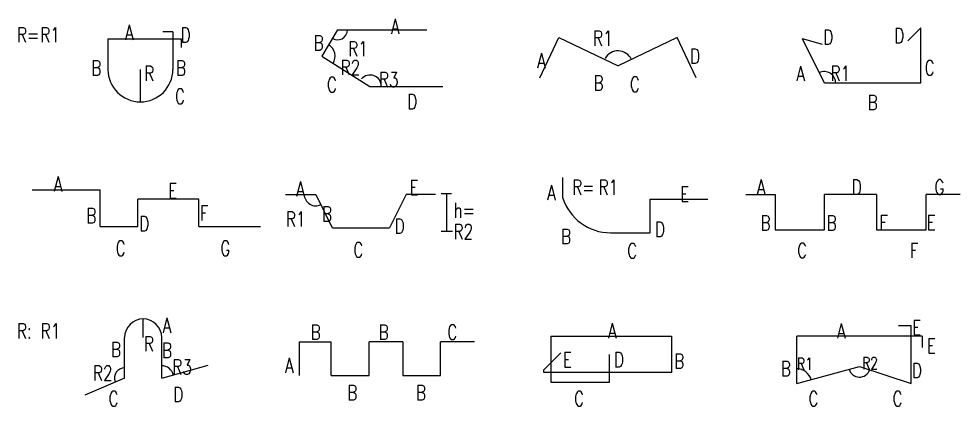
# Model space of a CAD drawing. Header units: millimetres. Extents: x -0.4 to 11.6, y -0.2 to 49.8.
# Drawn here: x 8.387 to 11.552, y 14.341 to 15.642 of the extents above; entities that cross this region are included whole.
import ezdxf
from ezdxf.enums import TextEntityAlignment as Align

# ---------------------------------------------------------------- set-up
doc = ezdxf.new("R2010")
doc.units = ezdxf.units.MM
doc.layers.add('SHOP', color=2, linetype='Continuous')
doc.layers.add('TEXTSHOP', color=3, linetype='Continuous')
doc.styles.add('ROMANS', font='romans.shx', dxfattribs={"width": 0.75, "bigfont": 'whgtxt.shx'})

# ---------------------------------------------------------------- blocks, each defined once
blk = doc.blocks.new('SSBAR_SHP_1130')
at = {"color": 40}
for p, q in [((0.0054, 0.0718), (0.0054, 0.1343)), ((0.0679, -0.0643), (0.224, -0.0208)), ((-0.057, -0.0643), (-0.191, -0.1217))]:
    blk.add_line(p, q, dxfattribs=at)
blk.add_arc((0.0054, 0.0718), 0.0624, 0, 180, dxfattribs=at)
at = {"color": 7}
for centre, radius, start, end in [((-0.057, -0.0643), 0.0339, 90, 200.6863), ((0.0679, -0.0643), 0.041, 14.247, 90.7758)]:
    blk.add_arc(centre, radius, start, end, dxfattribs=at)
at = {"layer": 'SHOP', "color": 2}
for p, q in [((-0.057, -0.0643), (-0.057, 0.0718)), ((0.0679, -0.0643), (0.0679, 0.0718))]:
    blk.add_line(p, q, dxfattribs=at)
at = {"layer": 'TEXTSHOP', "color": 4, "style": 'ROMANS', "width": 0.75}
for s, p in [('R:', (-0.419, 0.0685)), ('R', (0.0083, 0.0257))]:
    blk.add_text(s, height=0.05, dxfattribs=at).set_placement(p)
for tag, p in [('A', (0.0707, 0.0876)), ('R1', (-0.339, 0.0685)), ('B', (0.0685, 0.0036)), ('R3', (0.1033, -0.0522)), ('D', (0.1065, -0.1448)), ('C', (-0.1111, -0.1588))]:
    blk.add_attdef(tag, p, '', height=0.05, dxfattribs=at)
for tag, p in [('B', (-0.0693, 0.0066)), ('R2', (-0.0976, -0.0727))]:
    blk.add_attdef(tag, text='', height=0.05, dxfattribs=at).set_placement(p, align=Align.RIGHT)
blk = doc.blocks.new('SSBAR_SHP_1131')
at = {"color": 2}
for p, q in [((-0.1394, -0.0551), (-0.1394, 0.0681)), ((-0.0124, -0.0551), (-0.0124, 0.0368)), ((0.1926, -0.0551), (0.1926, 0.0368))]:
    blk.add_line(p, q, dxfattribs=at)
at = {"layer": 'SHOP', "color": 2}
for p, q in [((-0.3681, 0.0681), (-0.1394, 0.0681)), ((0.1926, 0.0368), (-0.0124, 0.0368)), ((-0.1394, -0.0551), (-0.0124, -0.0551)), ((0.1926, -0.0551), (0.3994, -0.0551))]:
    blk.add_line(p, q, dxfattribs=at)
at = {"layer": 'TEXTSHOP', "color": 4, "style": 'ROMANS', "width": 0.75}
for tag, p in [('A', (-0.2808, 0.0622)), ('E', (0.1047, 0.0398)), ('C', (-0.0704, -0.1536)), ('G', (0.2817, -0.1536))]:
    blk.add_attdef(tag, text='', height=0.05, dxfattribs=at).set_placement(p, align=Align.CENTER)
blk.add_attdef('B', text='', height=0.05, dxfattribs=at).set_placement((-0.1517, -0.0439), align=Align.RIGHT)
for tag, p in [('F', (0.1958, -0.0352)), ('D', (-0.0082, -0.0708))]:
    blk.add_attdef(tag, p, '', height=0.05, dxfattribs=at)
blk = doc.blocks.new('SSBAR_SHP_1132')
at = {"color": 40}
blk.add_line((-0.0038, -0.1365), (-0.0038, -0.0274), dxfattribs=at)
blk.add_arc((-0.0038, -0.0274), 0.1091, 180, 0, dxfattribs=at)
at = {"layer": 'SHOP', "color": 2}
for p, q in [((0.1054, 0.0985), (0.0716, 0.0985)), ((0.1054, 0.0985), (0.1054, -0.0274)), ((-0.1129, 0.0755), (-0.1129, -0.0274)), ((-0.1129, 0.0755), (0.1334, 0.0755)), ((0.1334, 0.0755), (0.1334, 0.0463))]:
    blk.add_line(p, q, dxfattribs=at)
at = {"layer": 'TEXTSHOP', "color": 4, "style": 'ROMANS', "width": 0.75}
for s, p in [('R=', (-0.419, 0.0636)), ('R', (0.0091, -0.0659))]:
    blk.add_text(s, height=0.05, dxfattribs=at).set_placement(p)
for tag, p in [('R1', (-0.3403, 0.0636)), ('D', (0.1311, 0.063)), ('B', (0.1157, -0.0476)), ('C', (0.1123, -0.1431))]:
    blk.add_attdef(tag, p, '', height=0.05, dxfattribs=at)
blk.add_attdef('A', text='', height=0.05, dxfattribs=at).set_placement((-0.0413, 0.0719), align=Align.CENTER)
blk.add_attdef('B', text='', height=0.05, dxfattribs=at).set_placement((-0.1351, -0.0476), align=Align.RIGHT)
blk = doc.blocks.new('SSBAR_SHP_1230')
at = {"color": 2}
for p, q in [((-0.2696, 0.0567), (-0.2696, -0.0558)), ((-0.1622, -0.0558), (-0.1622, 0.0567)), ((-0.0352, -0.0558), (-0.0352, 0.0567)), ((0.0785, 0.0567), (0.0785, -0.0558)), ((0.2056, -0.0558), (0.2056, 0.0567))]:
    blk.add_line(p, q, dxfattribs=at)
at = {"layer": 'SHOP', "color": 2}
for p, q in [((-0.2696, 0.0567), (-0.1622, 0.0567)), ((0.0785, 0.0567), (-0.0352, 0.0567)), ((0.3193, 0.0567), (0.2056, 0.0567)), ((-0.1622, -0.0558), (-0.0352, -0.0558)), ((0.0785, -0.0558), (0.2056, -0.0558))]:
    blk.add_line(p, q, dxfattribs=at)
at = {"layer": 'TEXTSHOP', "color": 4, "style": 'ROMANS', "width": 0.75}
for tag, p in [('B', (-0.2145, 0.0646)), ('B', (0.0138, 0.0646)), ('C', (0.2447, 0.0646)), ('B', (-0.0916, -0.1386)), ('B', (0.1393, -0.1386))]:
    blk.add_attdef(tag, text='', height=0.05, dxfattribs=at).set_placement(p, align=Align.CENTER)
blk.add_attdef('A', text='', height=0.05, dxfattribs=at).set_placement((-0.2887, -0.0467), align=Align.RIGHT)
blk = doc.blocks.new('SSBAR_SHP_1231')
at = {"color": 0}
for p, q in [((0.2073, 0.0557), (0.2422, 0.0557)), ((0.2262, -0.0703), (0.2262, 0.056)), ((0.2073, -0.0713), (0.2451, -0.0713))]:
    blk.add_line(p, q, dxfattribs=at)
blk.add_arc((-0.2145, 0.0528), 0.0386, 180, 297.2703, dxfattribs=at)
at = {"layer": 'SHOP', "color": 2}
for p, q in [((-0.316, 0.0528), (-0.2145, 0.0528)), ((-0.2145, 0.0528), (-0.1588, -0.0598)), ((0.0894, 0.0528), (0.0336, -0.0598)), ((0.1883, 0.0528), (0.0894, 0.0528)), ((-0.1583, -0.0598), (0.0336, -0.0598))]:
    blk.add_line(p, q, dxfattribs=at)
at = {"layer": 'TEXTSHOP', "color": 4, "style": 'ROMANS', "width": 0.75}
blk.add_text('h=', height=0.05, dxfattribs=at).set_placement((0.2488, -0.0261))
for tag, p in [('A', (-0.2657, 0.046)), ('E', (0.1161, 0.0509)), ('C', (-0.0712, -0.1585))]:
    blk.add_attdef(tag, text='', height=0.05, dxfattribs=at).set_placement(p, align=Align.CENTER)
for tag, p in [('B', (-0.1933, -0.0382)), ('D', (0.051, -0.0792)), ('R2', (0.2488, -0.0978))]:
    blk.add_attdef(tag, p, '', height=0.05, dxfattribs=at)
blk.add_attdef('R1', text='', height=0.05, dxfattribs=at).set_placement((-0.2485, -0.0553), align=Align.RIGHT)
blk = doc.blocks.new('SSBAR_SHP_1232')
at = {"color": 2}
for p, q in [((-0.1412, 0.1056), (-0.1938, 0.0166)), ((-0.1938, 0.0166), (-0.0319, -0.0848)), ((-0.0319, -0.0848), (0.213, -0.0848))]:
    blk.add_line(p, q, dxfattribs=at)
at = {"color": 0}
for centre, radius, start, end in [((-0.1412, 0.1056), 0.0335, 234.588, 359.9203), ((-0.1938, 0.0166), 0.0448, 327.4387, 60.6604), ((-0.0319, -0.0848), 0.0385, 359.6098, 138.9728)]:
    blk.add_arc(centre, radius, start, end, dxfattribs=at)
at = {"layer": 'SHOP', "color": 2}
blk.add_line((-0.1412, 0.1056), (0.1594, 0.1056), dxfattribs=at)
at = {"layer": 'TEXTSHOP', "color": 4, "style": 'ROMANS', "width": 0.75}
blk.add_attdef('A', text='', height=0.05, dxfattribs=at).set_placement((0.0527, 0.0924), align=Align.CENTER)
for tag, p in [('B', (-0.1877, 0.0366)), ('C', (-0.1431, -0.1038))]:
    blk.add_attdef(tag, text='', height=0.05, dxfattribs=at).set_placement(p, align=Align.RIGHT)
for tag, p in [('R1', (-0.1055, 0.0165)), ('R2', (-0.1308, -0.0461)), ('R3', (-0.0018, -0.0867)), ('D', (0.0928, -0.1607))]:
    blk.add_attdef(tag, p, '', height=0.05, dxfattribs=at)
blk = doc.blocks.new('SSBAR_SHP_1330')
at = {"color": 2}
for p, q in [((-0.2237, 0.0764), (0.182, 0.0764)), ((0.182, 0.0764), (0.182, -0.0458)), ((-0.2477, -0.0373), (-0.1906, 0.02)), ((-0.0262, -0.0785), (-0.0262, 0.0144)), ((-0.2477, -0.0458), (-0.2477, -0.0373)), ((0.182, -0.0458), (-0.2477, -0.0458))]:
    blk.add_line(p, q, dxfattribs=at)
at = {"layer": 'SHOP', "color": 2}
for p, q in [((-0.2237, 0.0764), (-0.2237, -0.0785)), ((-0.2237, -0.0785), (-0.0262, -0.0785))]:
    blk.add_line(p, q, dxfattribs=at)
at = {"layer": 'TEXTSHOP', "color": 4, "style": 'ROMANS', "width": 0.75}
for tag, p in [('A', (-0.0173, 0.07)), ('C', (-0.1291, -0.1587))]:
    blk.add_attdef(tag, text='', height=0.05, dxfattribs=at).set_placement(p, align=Align.CENTER)
for tag, p in [('E', (-0.1835, -0.0279)), ('D', (-0.0118, -0.0275)), ('B', (0.1907, -0.0329))]:
    blk.add_attdef(tag, p, '', height=0.05, dxfattribs=at)
blk = doc.blocks.new('SSBAR_SHP_1331')
at = {"color": 2}
for p, q in [((-0.1839, 0.04), (-0.1839, 0.1094)), ((0.1105, -0.0765), (0.1105, 0.0371)), ((0.1105, 0.0371), (0.3041, 0.0371)), ((-0.0235, -0.0765), (0.1105, -0.0765))]:
    blk.add_line(p, q, dxfattribs=at)
blk.add_arc((-0.0225, 0.0936), 0.1701, 198.355, 269.656, dxfattribs=at)
at = {"layer": 'TEXTSHOP', "color": 4, "style": 'ROMANS', "width": 0.75}
blk.add_text('R=', height=0.05, dxfattribs=at).set_placement((-0.0769, 0.0516), align=Align.RIGHT)
for tag, p in [('R1', (-0.0634, 0.0516)), ('E', (0.211, 0.0287)), ('D', (0.1262, -0.0897))]:
    blk.add_attdef(tag, p, '', height=0.05, dxfattribs=at)
for tag, p in [('A', (-0.2077, 0.0334)), ('B', (-0.1558, -0.1139))]:
    blk.add_attdef(tag, text='', height=0.05, dxfattribs=at).set_placement(p, align=Align.RIGHT)
blk.add_attdef('C', text='', height=0.05, dxfattribs=at).set_placement((0.0497, -0.1619), align=Align.CENTER)
blk = doc.blocks.new('SSBAR_SHP_1332')
at = {"color": 2}
for p, q in [((-0.2612, -0.0562), (-0.1967, 0.0793)), ((0.2652, -0.0562), (0.2006, 0.0793))]:
    blk.add_line(p, q, dxfattribs=at)
at = {"color": 7}
blk.add_arc((0.002, -0.0153), 0.0501, 25.1311, 150.7258, dxfattribs=at)
at = {"layer": 'SHOP', "color": 2}
for p in [(-0.1967, 0.0793), (0.2006, 0.0793)]:
    blk.add_line(p, (0.002, -0.0153), dxfattribs=at)
at = {"layer": 'TEXTSHOP', "color": 4, "style": 'ROMANS', "width": 0.75}
for tag, p in [('R1', (-0.082, 0.0523)), ('D', (0.2441, -0.008)), ('C', (0.0417, -0.1024))]:
    blk.add_attdef(tag, p, '', height=0.05, dxfattribs=at)
for tag, p in [('A', (-0.2413, -0.0233)), ('B', (-0.0467, -0.0982))]:
    blk.add_attdef(tag, text='', height=0.05, dxfattribs=at).set_placement(p, align=Align.RIGHT)
blk = doc.blocks.new('SSBAR_SHP_1430')
at = {"color": 2}
for p, q in [((0.1455, 0.112), (0.1877, 0.112)), ((0.225, 0.0768), (0.225, 0.0381))]:
    blk.add_line(p, q, dxfattribs=at)
at = {"color": 40}
for p, q in [((-0.1964, -0.0827), (0.014, -0.0252)), ((0.014, -0.0252), (0.1877, -0.0827))]:
    blk.add_line(p, q, dxfattribs=at)
at = {"color": 7}
for centre, radius, start, end in [((-0.1964, -0.0827), 0.0493, 13.8201, 91.6962), ((0.014, -0.0252), 0.0361, 195.9265, 340.8483)]:
    blk.add_arc(centre, radius, start, end, dxfattribs=at)
at = {"layer": 'SHOP', "color": 2}
for p, q in [((0.1877, -0.0827), (0.1877, 0.112)), ((-0.1964, -0.0827), (-0.1964, 0.0768)), ((0.225, 0.0768), (-0.1964, 0.0768))]:
    blk.add_line(p, q, dxfattribs=at)
at = {"layer": 'TEXTSHOP', "color": 4, "style": 'ROMANS', "width": 0.75}
for tag, p, height in [('E', (0.191, 0.0806), 0.05), ('E', (0.2401, 0.0187), 0.05), ('R1', (-0.1959, -0.0368), 0.04), ('R2', (0.023, -0.0343), 0.04), ('D', (0.1898, -0.0641), 0.05), ('C', (0.1249, -0.1589), 0.05)]:
    blk.add_attdef(tag, p, '', height=height, dxfattribs=at)
blk.add_attdef('A', text='', height=0.05, dxfattribs=at).set_placement((-0.0473, 0.0691), align=Align.CENTER)
for tag, p in [('B', (-0.2168, -0.0579)), ('C', (-0.124, -0.1589))]:
    blk.add_attdef(tag, text='', height=0.05, dxfattribs=at).set_placement(p, align=Align.RIGHT)
blk = doc.blocks.new('SSBAR_SHP_1431')
at = {"color": 2}
for p, q in [((-0.2699, 0.0524), (-0.2699, -0.0668)), ((-0.1039, -0.0668), (-0.1039, 0.0524)), ((0.0714, 0.0524), (0.0714, -0.0668)), ((0.2375, -0.0668), (0.2375, 0.0524)), ((-0.2699, -0.0668), (-0.1039, -0.0668)), ((0.0714, -0.0668), (0.2375, -0.0668))]:
    blk.add_line(p, q, dxfattribs=at)
at = {"layer": 'SHOP', "color": 2}
for p, q in [((-0.3688, 0.0524), (-0.2699, 0.0524)), ((0.0714, 0.0524), (-0.1039, 0.0524)), ((0.3524, 0.0524), (0.2375, 0.0524))]:
    blk.add_line(p, q, dxfattribs=at)
at = {"layer": 'TEXTSHOP', "color": 4, "style": 'ROMANS', "width": 0.75}
for tag, p in [('A', (-0.3317, 0.0521)), ('B', (-0.0967, -0.0683)), ('E', (0.0804, -0.0668)), ('E', (0.2396, -0.0668))]:
    blk.add_attdef(tag, p, '', height=0.05, dxfattribs=at)
for tag, p in [('D', (0.0046, 0.0521)), ('G', (0.2826, 0.0521)), ('C', (-0.179, -0.1608)), ('F', (0.1974, -0.1608))]:
    blk.add_attdef(tag, text='', height=0.05, dxfattribs=at).set_placement(p, align=Align.CENTER)
blk.add_attdef('B', text='', height=0.05, dxfattribs=at).set_placement((-0.2854, -0.0683), align=Align.RIGHT)
blk = doc.blocks.new('SSBAR_SHP_1432')
at = {"color": 2}
for p, q in [((0.2206, 0.1122), (0.1763, 0.0681)), ((0.2206, -0.0729), (0.2206, 0.1122)), ((-0.1792, 0.0759), (-0.1121, 0.0571))]:
    blk.add_line(p, q, dxfattribs=at)
at = {"color": 0}
blk.add_arc((-0.1043, -0.0729), 0.0382, 359.8058, 117.044, dxfattribs=at)
at = {"layer": 'SHOP', "color": 2}
for p, q in [((-0.1792, 0.0759), (-0.1048, -0.0729)), ((-0.1043, -0.0729), (0.2206, -0.0729))]:
    blk.add_line(p, q, dxfattribs=at)
at = {"layer": 'TEXTSHOP', "color": 4, "style": 'ROMANS', "width": 0.75}
for tag, p in [('D', (-0.1083, 0.0558)), ('C', (0.2327, -0.0473)), ('R1', (-0.0836, -0.0657))]:
    blk.add_attdef(tag, p, '', height=0.05, dxfattribs=at)
for tag, p in [('D', (0.1643, 0.0607)), ('A', (-0.1696, -0.0664))]:
    blk.add_attdef(tag, text='', height=0.05, dxfattribs=at).set_placement(p, align=Align.RIGHT)
blk.add_attdef('B', text='', height=0.05, dxfattribs=at).set_placement((0.0578, -0.1636), align=Align.CENTER)

msp = doc.modelspace()

# ---------------------------------------------------------------- block references
for name, p, values in [('SSBAR_SHP_1232', (9.6, 15.5), {'B': 'B', 'A': 'A', 'R1': 'R1', 'C': 'C', 'D': 'D', 'R3': 'R3', 'R2': 'R2'}), ('SSBAR_SHP_1332', (10.4, 15.5), {'R1': 'R1', 'A': 'A', 'D': 'D', 'B': 'B', 'C': 'C'}), ('SSBAR_SHP_1131', (8.8, 15), {'A': 'A', 'C': 'C', 'B': 'B', 'D': 'D', 'E': 'E', 'G': 'G', 'F': 'F'}), ('SSBAR_SHP_1231', (9.6, 15), {'A': 'A', 'C': 'C', 'B': 'B', 'D': 'D', 'R1': 'R1', 'E': 'E', 'R2': 'R2'}), ('SSBAR_SHP_1331', (10.4, 15), {'D': 'D', 'R1': 'R1', 'A': 'A', 'B': 'B', 'C': 'C', 'E': 'E'}), ('SSBAR_SHP_1330', (10.4, 14.5), {'B': 'B', 'A': 'A', 'D': 'D', 'E': 'E', 'C': 'C'})]:
    msp.add_blockref(name, p).add_auto_attribs(values)
ref = msp.add_blockref('SSBAR_SHP_1132', (8.8, 15.5))
ref.add_attrib('C', 'C', (8.9123, 15.3569), dxfattribs={"layer": 'TEXTSHOP', "color": 4, "height": 0.05, "style": 'ROMANS', "width": 0.75})
ref.add_attrib('D', 'D', (8.9311, 15.563), dxfattribs={"layer": 'TEXTSHOP', "color": 4, "height": 0.05, "style": 'ROMANS', "width": 0.75})
ref.add_attrib('B', 'B', dxfattribs={"layer": 'TEXTSHOP', "color": 4, "height": 0.05, "style": 'ROMANS', "width": 0.75}).set_placement((8.6649, 15.4524), align=Align.RIGHT)
ref.add_attrib('R1', 'R1', (8.4597, 15.5636), dxfattribs={"layer": 'TEXTSHOP', "color": 4, "height": 0.05, "style": 'ROMANS', "width": 0.75})
ref.add_attrib('A', 'A', dxfattribs={"layer": 'TEXTSHOP', "color": 4, "height": 0.05, "style": 'ROMANS', "width": 0.75}).set_placement((8.7587, 15.5719), align=Align.CENTER)
ref.add_attrib('B', 'B', (8.9157, 15.4524), dxfattribs={"layer": 'TEXTSHOP', "color": 4, "height": 0.05, "style": 'ROMANS', "width": 0.75})
ref = msp.add_blockref('SSBAR_SHP_1432', (11.2, 15.5))
ref.add_attrib('A', 'A', dxfattribs={"layer": 'TEXTSHOP', "color": 4, "height": 0.05, "style": 'ROMANS', "width": 0.75}).set_placement((11.0304, 15.4336), align=Align.RIGHT)
ref.add_attrib('B', 'B', dxfattribs={"layer": 'TEXTSHOP', "color": 4, "height": 0.05, "style": 'ROMANS', "width": 0.75}).set_placement((11.2578, 15.3364), align=Align.CENTER)
ref.add_attrib('R1', 'R1', (11.1164, 15.4343), dxfattribs={"layer": 'TEXTSHOP', "color": 4, "height": 0.05, "style": 'ROMANS', "width": 0.75})
ref.add_attrib('C', 'C', (11.4327, 15.4527), dxfattribs={"layer": 'TEXTSHOP', "color": 4, "height": 0.05, "style": 'ROMANS', "width": 0.75})
ref.add_attrib('D', 'D', (11.0917, 15.5558), dxfattribs={"layer": 'TEXTSHOP', "color": 4, "height": 0.05, "style": 'ROMANS', "width": 0.75})
ref.add_attrib('D', 'D', dxfattribs={"layer": 'TEXTSHOP', "color": 4, "height": 0.05, "style": 'ROMANS', "width": 0.75}).set_placement((11.3643, 15.5607), align=Align.RIGHT)
ref = msp.add_blockref('SSBAR_SHP_1431', (11.2, 15))
ref.add_attrib('A', 'A', (10.8683, 15.0521), dxfattribs={"layer": 'TEXTSHOP', "color": 4, "height": 0.05, "style": 'ROMANS', "width": 0.75})
ref.add_attrib('B', 'B', dxfattribs={"layer": 'TEXTSHOP', "color": 4, "height": 0.05, "style": 'ROMANS', "width": 0.75}).set_placement((10.9146, 14.9317), align=Align.RIGHT)
ref.add_attrib('C', 'C', dxfattribs={"layer": 'TEXTSHOP', "color": 4, "height": 0.05, "style": 'ROMANS', "width": 0.75}).set_placement((11.021, 14.8392), align=Align.CENTER)
ref.add_attrib('D', 'D', dxfattribs={"layer": 'TEXTSHOP', "color": 4, "height": 0.05, "style": 'ROMANS', "width": 0.75}).set_placement((11.2046, 15.0521), align=Align.CENTER)
ref.add_attrib('E', 'E', (11.2804, 14.9332), dxfattribs={"layer": 'TEXTSHOP', "color": 4, "height": 0.05, "style": 'ROMANS', "width": 0.75})
ref.add_attrib('E', 'E', (11.4396, 14.9332), dxfattribs={"layer": 'TEXTSHOP', "color": 4, "height": 0.05, "style": 'ROMANS', "width": 0.75})
ref.add_attrib('G', 'G', dxfattribs={"layer": 'TEXTSHOP', "color": 4, "height": 0.05, "style": 'ROMANS', "width": 0.75}).set_placement((11.4826, 15.0521), align=Align.CENTER)
ref.add_attrib('F', 'F', dxfattribs={"layer": 'TEXTSHOP', "color": 4, "height": 0.05, "style": 'ROMANS', "width": 0.75}).set_placement((11.3974, 14.8392), align=Align.CENTER)
ref.add_attrib('B', 'B', (11.1033, 14.9317), dxfattribs={"layer": 'TEXTSHOP', "color": 4, "height": 0.05, "style": 'ROMANS', "width": 0.75})
ref = msp.add_blockref('SSBAR_SHP_1130', (8.8, 14.5))
ref.add_attrib('B', 'B', dxfattribs={"layer": 'TEXTSHOP', "color": 4, "height": 0.05, "style": 'ROMANS', "width": 0.75}).set_placement((8.7307, 14.5066), align=Align.RIGHT)
ref.add_attrib('B', 'B', (8.8685, 14.5036), dxfattribs={"layer": 'TEXTSHOP', "color": 4, "height": 0.05, "style": 'ROMANS', "width": 0.75})
ref.add_attrib('A', 'A', (8.8707, 14.5876), dxfattribs={"layer": 'TEXTSHOP', "color": 4, "height": 0.05, "style": 'ROMANS', "width": 0.75})
ref.add_attrib('R1', 'R1', (8.461, 14.5685), dxfattribs={"layer": 'TEXTSHOP', "color": 4, "height": 0.05, "style": 'ROMANS', "width": 0.75})
ref.add_attrib('C', 'C', (8.6889, 14.3412), dxfattribs={"layer": 'TEXTSHOP', "color": 4, "height": 0.05, "style": 'ROMANS', "width": 0.75})
ref.add_attrib('D', 'D', (8.9065, 14.3552), dxfattribs={"layer": 'TEXTSHOP', "color": 4, "height": 0.05, "style": 'ROMANS', "width": 0.75})
ref.add_attrib('R2', 'R2', dxfattribs={"layer": 'TEXTSHOP', "color": 4, "height": 0.05, "style": 'ROMANS', "width": 0.75}).set_placement((8.7024, 14.4273), align=Align.RIGHT)
ref.add_attrib('R3', 'R3', (8.9033, 14.4478), dxfattribs={"layer": 'TEXTSHOP', "color": 4, "height": 0.05, "style": 'ROMANS', "width": 0.75})
ref = msp.add_blockref('SSBAR_SHP_1430', (11.2, 14.5))
ref.add_attrib('E', 'E', (11.391, 14.5806), dxfattribs={"layer": 'TEXTSHOP', "color": 4, "height": 0.05, "style": 'ROMANS', "width": 0.75})
ref.add_attrib('D', 'D', (11.3898, 14.4359), dxfattribs={"layer": 'TEXTSHOP', "color": 4, "height": 0.05, "style": 'ROMANS', "width": 0.75})
ref.add_attrib('R1', 'R1', (11.0041, 14.4632), dxfattribs={"layer": 'TEXTSHOP', "color": 4, "height": 0.04, "style": 'ROMANS', "width": 0.75})
ref.add_attrib('R2', 'R2', (11.223, 14.4657), dxfattribs={"layer": 'TEXTSHOP', "color": 4, "height": 0.04, "style": 'ROMANS', "width": 0.75})
ref.add_attrib('B', 'B', dxfattribs={"layer": 'TEXTSHOP', "color": 4, "height": 0.05, "style": 'ROMANS', "width": 0.75}).set_placement((10.9832, 14.4421), align=Align.RIGHT)
ref.add_attrib('E', 'E', (11.4401, 14.5187), dxfattribs={"layer": 'TEXTSHOP', "color": 4, "height": 0.05, "style": 'ROMANS', "width": 0.75})
ref.add_attrib('C', 'C', dxfattribs={"layer": 'TEXTSHOP', "color": 4, "height": 0.05, "style": 'ROMANS', "width": 0.75}).set_placement((11.076, 14.3411), align=Align.RIGHT)
ref.add_attrib('A', 'A', dxfattribs={"layer": 'TEXTSHOP', "color": 4, "height": 0.05, "style": 'ROMANS', "width": 0.75}).set_placement((11.1527, 14.5691), align=Align.CENTER)
ref.add_attrib('C', 'C', (11.3249, 14.3411), dxfattribs={"layer": 'TEXTSHOP', "color": 4, "height": 0.05, "style": 'ROMANS', "width": 0.75})
ref = msp.add_blockref('SSBAR_SHP_1230', (9.6, 14.5))
ref.add_attrib('A', 'A', dxfattribs={"layer": 'TEXTSHOP', "color": 4, "height": 0.05, "style": 'ROMANS', "width": 0.75}).set_placement((9.3113, 14.4533), align=Align.RIGHT)
ref.add_attrib('B', 'B', dxfattribs={"layer": 'TEXTSHOP', "color": 4, "height": 0.05, "style": 'ROMANS', "width": 0.75}).set_placement((9.3855, 14.5646), align=Align.CENTER)
ref.add_attrib('B', 'B', dxfattribs={"layer": 'TEXTSHOP', "color": 4, "height": 0.05, "style": 'ROMANS', "width": 0.75}).set_placement((9.6138, 14.5646), align=Align.CENTER)
ref.add_attrib('C', 'C', dxfattribs={"layer": 'TEXTSHOP', "color": 4, "height": 0.05, "style": 'ROMANS', "width": 0.75}).set_placement((9.8447, 14.5646), align=Align.CENTER)
ref.add_attrib('B', 'B', dxfattribs={"layer": 'TEXTSHOP', "color": 4, "height": 0.05, "style": 'ROMANS', "width": 0.75}).set_placement((9.5084, 14.3614), align=Align.CENTER)
ref.add_attrib('B', 'B', dxfattribs={"layer": 'TEXTSHOP', "color": 4, "height": 0.05, "style": 'ROMANS', "width": 0.75}).set_placement((9.7393, 14.3614), align=Align.CENTER)

doc.saveas('drawing.dxf')
